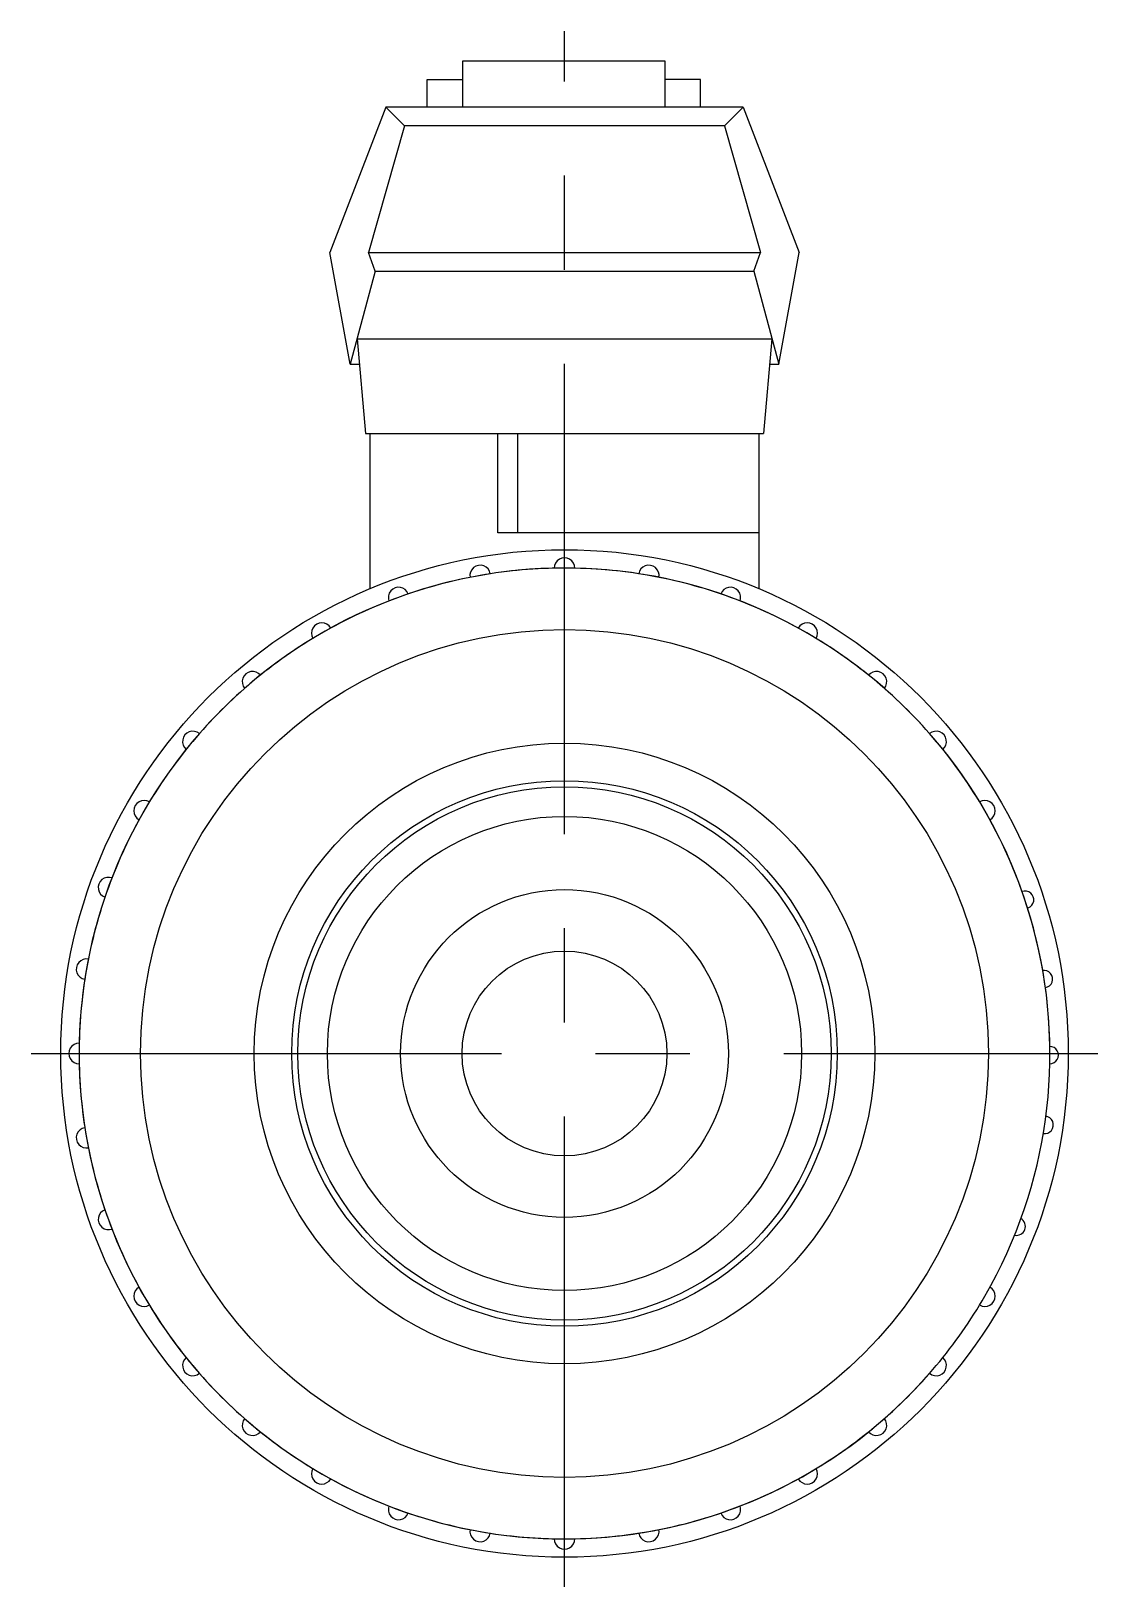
# Model space of a CAD drawing. Extents: x -231 to 36, y -75 to 69.
# Drawn here: x -36 to 36, y -36 to 69 of the extents above; entities that cross this region are included whole.
import ezdxf

# ---------------------------------------------------------------- set-up
doc = ezdxf.new("R2010")
doc.units = 0
doc.linetypes.add('CENTER', pattern=[50.8, 31.75, -6.35, 6.35, -6.35])
doc.layers.get('0').update_dxf_attribs({"linetype": 'CONTINUOUS'})
doc.layers.add('CENTER', color=1, linetype='CENTER')

msp = doc.modelspace()

# ---------------------------------------------------------------- linework, layer by layer
at = {"color": 7, "linetype": 'CONTINUOUS'}
for p, q in [((-6.86, 63.86), (-6.86, 67)), ((-6.86, 67), (6.77, 67)), ((6.77, 67), (6.77, 63.86)), ((-9.27, 63.86), (-9.27, 65.74)), ((-9.27, 65.74), (-6.86, 65.74)), ((9.19, 65.74), (6.77, 65.74)), ((9.19, 63.86), (9.19, 65.74)), ((-12.07, 63.86), (-15.84, 54.05)), ((12.07, 63.86), (-12.07, 63.86)), ((-10.81, 62.6), (-12.07, 63.86)), ((10.81, 62.6), (12.07, 63.86)), ((12.07, 63.86), (15.84, 54.05)), ((-10.81, 62.6), (-13.23, 54.05)), ((10.81, 62.6), (-10.81, 62.6)), ((10.81, 62.6), (13.23, 54.05)), ((-14.46, 46.53), (-15.84, 54.05)), ((-13.23, 54.05), (13.23, 54.05)), ((-12.77, 52.79), (-13.23, 54.05)), ((12.77, 52.79), (13.23, 54.05)), ((14.46, 46.53), (15.84, 54.05)), ((-12.77, 52.79), (-14.46, 46.53)), ((-12.77, 52.79), (12.77, 52.79)), ((12.77, 52.79), (14.46, 46.53)), ((-14, 48.23), (-13.44, 41.85)), ((-14, 48.23), (14, 48.23)), ((14, 48.23), (13.44, 41.85)), ((-14.46, 46.53), (-13.85, 46.53)), ((13.85, 46.53), (14.46, 46.53)), ((-13.44, 41.85), (13.44, 41.85)), ((-13.13, 41.85), (-13.13, 31.36)), ((-4.49, 35.13), (-4.49, 41.85)), ((-3.17, 41.85), (-3.17, 35.13)), ((13.13, 35.13), (13.13, 41.85)), ((13.13, 35.13), (-4.49, 35.13)), ((13.13, 31.36), (13.13, 35.13))]:
    msp.add_line(p, q, dxfattribs=at)
for radius in [34, 28.61, 20.94, 18.41, 18, 16, 11.06, 6.91]:
    msp.add_circle((0, 0), radius, dxfattribs=at)
for centre, radius, start, end in [((0, 0), 32.76, 330, 318.7912), ((-5.69, 32.26), 0.691, 9.3956, 190.6044), ((0, 0), 32.76, 90, 100), ((0, 0), 32.76, 90, 100), ((0, 32.76), 0.691, 359.3956, 180.6044), ((0, 32.76), 0.691, 359.3956, 180.6044), ((0, 0), 32.76, 80, 90), ((0, 0), 32.76, 80, 90), ((5.69, 32.26), 0.691, 349.3956, 170.6044), ((0, 0), 32.76, 100, 110), ((0, 0), 32.76, 100, 110), ((0, 0), 32.76, 70, 80), ((0, 0), 32.76, 70, 80), ((0, 0), 32.76, 110, 120), ((0, 0), 32.76, 110, 120), ((-11.2, 30.78), 0.691, 19.3956, 200.6044), ((11.2, 30.78), 0.691, 339.3956, 160.6044), ((0, 0), 32.76, 60, 70), ((0, 0), 32.76, 60, 70), ((0, 0), 32.76, 120, 130), ((0, 0), 32.76, 120, 130), ((-16.38, 28.37), 0.691, 29.3956, 210.6044), ((16.38, 28.37), 0.691, 329.3956, 150.6044), ((0, 0), 32.76, 50, 60), ((0, 0), 32.76, 50, 60), ((-21.06, 25.09), 0.691, 39.3956, 220.6044), ((21.06, 25.09), 0.691, 319.3956, 140.6044), ((0, 0), 32.76, 130, 140), ((0, 0), 32.76, 130, 140), ((0, 0), 32.76, 40, 50), ((0, 0), 32.76, 40, 50), ((0, 0), 32.76, 140, 150), ((0, 0), 32.76, 140, 150), ((-25.09, 21.06), 0.691, 49.3956, 230.6044), ((25.09, 21.06), 0.691, 309.3956, 130.6044), ((0, 0), 32.76, 30, 40), ((0, 0), 32.76, 30, 40), ((-28.37, 16.38), 0.691, 59.3956, 240.6044), ((28.37, 16.38), 0.691, 299.3956, 120.6044), ((0, 0), 32.76, 150, 160), ((0, 0), 32.76, 150, 160), ((0, 0), 32.76, 20, 30), ((0, 0), 32.76, 0, 30), ((-30.78, 11.2), 0.691, 69.3956, 250.6044), ((0, 0), 32.76, 160, 170), ((0, 0), 32.76, 160, 170), ((31.09, 10.38), 0.586, 289.3956, 110.6044), ((-32.26, 5.69), 0.691, 79.3956, 260.6044), ((0, 0), 32.76, 170, 180), ((0, 0), 32.76, 170, 180), ((32.36, 5.02), 0.586, 279.3956, 100.6044), ((-32.76, 0), 0.691, 89.3956, 270.6044), ((0, 0), 32.76, 180, 190), ((0, 0), 32.76, 180, 190), ((32.75, -0.11), 0.586, 269.3956, 90.6044), ((-32.26, -5.69), 0.691, 99.3956, 280.6044), ((32.41, -4.82), 0.586, 259.6365, 83.4462), ((0, 0), 32.76, 190, 200), ((0, 0), 32.76, 190, 200), ((-30.78, -11.2), 0.691, 109.3956, 290.6044), ((0, 0), 32.76, 200, 210), ((0, 0), 32.76, 200, 210), ((30.5, -11.67), 0.607, 257.9145, 60.2191), ((-28.37, -16.38), 0.691, 119.3956, 300.6044), ((0, 0), 32.76, 210, 220), ((0, 0), 32.76, 210, 220), ((0, 0), 32.76, 320, 330), ((0, 0), 32.76, 320, 330), ((28.37, -16.38), 0.691, 239.3956, 60.6044), ((-25.09, -21.06), 0.691, 129.3956, 310.6044), ((25.09, -21.06), 0.691, 229.3956, 50.6044), ((0, 0), 32.76, 220, 230), ((0, 0), 32.76, 220, 230), ((0, 0), 32.76, 310, 320), ((0, 0), 32.76, 310, 320), ((-21.06, -25.09), 0.691, 139.3956, 320.6044), ((0, 0), 32.76, 230, 240), ((0, 0), 32.76, 230, 240), ((0, 0), 32.76, 300, 310), ((0, 0), 32.76, 300, 310), ((21.06, -25.09), 0.691, 219.3956, 40.6044), ((-16.38, -28.37), 0.691, 149.3956, 330.6044), ((16.38, -28.37), 0.691, 209.3956, 30.6044), ((0, 0), 32.76, 240, 250), ((0, 0), 32.76, 240, 250), ((0, 0), 32.76, 290, 300), ((0, 0), 32.76, 290, 300), ((-11.2, -30.78), 0.691, 159.3956, 340.6044), ((0, 0), 32.76, 250, 260), ((0, 0), 32.76, 250, 260), ((0, 0), 32.76, 280, 290), ((0, 0), 32.76, 280, 290), ((11.2, -30.78), 0.691, 199.3956, 20.6044), ((-5.69, -32.26), 0.691, 169.3956, 350.6044), ((0, 0), 32.76, 260, 270), ((0, 0), 32.76, 260, 270), ((0, 0), 32.76, 270, 280), ((0, 0), 32.76, 270, 280), ((5.69, -32.26), 0.691, 189.3956, 10.6044), ((0, -32.76), 0.691, 179.3956, 0.6044)]:
    msp.add_arc(centre, radius, start, end, dxfattribs=at)
at = {"layer": 'CENTER', "color": 1, "linetype": 'CENTER'}
for p, q in [((0, -36), (0, 69)), ((-36, 0), (36, 0))]:
    msp.add_line(p, q, dxfattribs=at)

doc.saveas('drawing.dxf')
